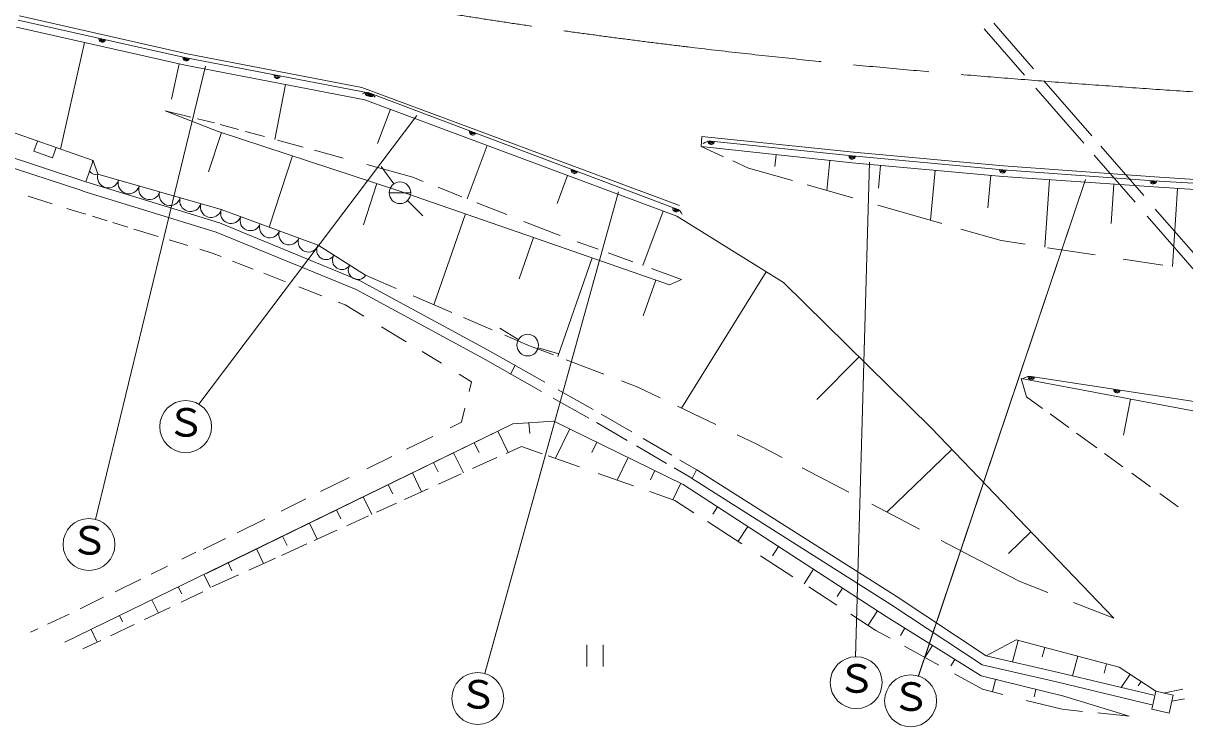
# Model space of a CAD drawing. Units: millimetres, scale not verified. Extents: x 40000 to 680000, y 20000 to 380000.
# Drawn here: x 372295 to 426006, y 251691 to 284201 of the extents above; entities that cross this region are included whole.
import ezdxf
from ezdxf.enums import TextEntityAlignment as Align

# ---------------------------------------------------------------- set-up
doc = ezdxf.new("R2010")
doc.units = ezdxf.units.MM
doc.header["$LTSCALE"] = 1000
doc.linetypes.add('CHAIN', pattern=[18.5, 12, -1.5, 3.5, -1.5])
for name, color, linetype, lineweight in [('M-BGD', 7, 'Continuous', 13), ('M-BMK', 2, 'CHAIN', 13), ('M-STR-HTXT', 7, 'Continuous', 13)]:
    doc.layers.add(name, color=color, linetype=linetype, lineweight=lineweight)
doc.styles.add('ＭＳ ゴシック', font='')
doc.styles.get('ＭＳ ゴシック').set_extended_font_data('MS Gothic')

msp = doc.modelspace()

# ---------------------------------------------------------------- linework, layer by layer
at = {"layer": 'M-BGD'}
for p, q in [((372063, 284337), (379830, 282607)), ((372063, 284337), (379830, 282607)), ((372128, 284546), (379868, 282780)), ((419005, 282096), (417173, 284200)), ((371990, 284016), (379781, 282260)), ((371990, 284016), (379781, 282260)), ((418592, 281809), (416735, 283942)), ((374023, 278384), (375132, 283308)), ((374023, 278384), (375132, 283308)), ((379830, 282607), (388246, 280989)), ((379830, 282607), (388246, 280989)), ((379868, 282780), (387959, 281239)), ((379144, 280691), (379511, 282321)), ((379144, 280691), (379511, 282321)), ((379781, 282260), (388089, 280668)), ((379781, 282260), (388089, 280668)), ((421706, 278994), (419491, 281538)), ((383934, 278834), (384420, 281371)), ((383934, 278834), (384420, 281371)), ((387959, 281239), (402638, 275785)), ((388373, 280958), (402489, 275631)), ((388373, 280958), (402489, 275631)), ((421341, 278652), (419116, 281207)), ((366946, 280857), (375533, 277856)), ((366946, 280857), (375533, 277856)), ((388089, 280668), (402513, 275291)), ((388089, 280668), (402513, 275291)), ((381303, 279197), (378865, 280161)), ((381303, 279197), (378865, 280161)), ((380046, 279867), (378865, 280161)), ((388684, 278644), (389274, 280226)), ((388684, 278644), (389274, 280226)), ((375186, 276877), (367630, 279350)), ((375186, 276877), (367630, 279350)), ((381136, 279595), (380348, 279791)), ((382248, 279296), (381398, 279529)), ((375046, 276450), (367483, 278925)), ((375046, 276450), (367483, 278925)), ((380862, 277328), (381457, 279147)), ((380862, 277328), (381457, 279147)), ((389660, 276461), (381303, 279197)), ((389660, 276461), (381303, 279197)), ((383447, 278967), (382579, 279205)), ((385247, 278474), (384050, 278802)), ((403643, 278499), (403678, 278967)), ((403678, 278967), (410688, 278244)), ((372792, 278284), (372957, 278756)), ((372792, 278284), (372957, 278756)), ((373650, 277984), (372792, 278284)), ((373650, 277984), (372792, 278284)), ((373650, 277984), (373815, 278456)), ((373650, 277984), (373815, 278456)), ((387084, 277969), (385758, 278333)), ((392829, 276084), (393751, 278557)), ((392829, 276084), (393751, 278557)), ((410621, 277747), (403643, 278499)), ((410621, 277747), (403643, 278499)), ((404679, 278032), (403643, 278499)), ((404106, 278747), (410630, 278068)), ((404106, 278747), (410630, 278068)), ((410688, 278244), (417630, 277606)), ((424108, 276234), (422121, 278517)), ((375186, 276877), (375533, 277856)), ((375186, 276877), (375533, 277856)), ((375533, 277856), (375751, 277226)), ((375533, 277856), (375751, 277226)), ((383668, 274773), (384747, 278069)), ((383668, 274773), (384747, 278069)), ((405835, 277511), (405104, 277841)), ((407050, 277581), (407109, 278126)), ((407050, 277581), (407109, 278126)), ((409449, 276473), (409598, 277857)), ((409449, 276473), (409598, 277857)), ((417601, 277124), (410621, 277747)), ((417601, 277124), (410621, 277747)), ((410630, 278068), (417588, 277429)), ((410630, 278068), (417588, 277429)), ((423707, 275933), (421817, 278104)), ((375751, 277226), (381455, 275587)), ((375751, 277226), (381455, 275587)), ((390315, 277083), (388179, 277669)), ((389426, 276774), (388846, 277588)), ((389426, 276774), (388846, 277588)), ((396982, 275865), (397468, 277171)), ((396982, 275865), (397468, 277171)), ((407860, 276929), (405835, 277511)), ((411848, 276577), (411942, 277629)), ((411848, 276577), (411942, 277629)), ((414252, 275094), (414458, 277405)), ((414252, 275094), (414458, 277405)), ((416898, 275667), (417032, 277175)), ((416898, 275667), (417032, 277175)), ((417588, 277429), (424554, 276923)), ((417588, 277429), (424554, 276923)), ((417630, 277606), (424606, 277098)), ((375186, 276877), (381364, 274974)), ((375186, 276877), (381364, 274974)), ((388026, 274879), (388652, 276791)), ((388026, 274879), (388652, 276791)), ((390794, 276893), (390315, 277083)), ((392582, 276182), (391478, 276621)), ((410655, 276127), (408541, 276734)), ((424572, 276634), (417601, 277124)), ((424572, 276634), (417601, 277124)), ((419532, 273849), (419752, 276973)), ((419532, 273849), (419752, 276973)), ((422606, 274946), (422733, 276763)), ((422606, 274946), (422733, 276763)), ((424554, 276923), (498417, 272290)), ((424554, 276923), (498417, 272290)), ((498376, 271918), (424572, 276634)), ((498376, 271918), (424572, 276634)), ((445804, 275750), (424606, 277098)), ((373632, 275858), (372522, 276206)), ((375054, 276447), (381212, 274550)), ((375054, 276447), (381212, 274550)), ((389216, 276366), (390216, 276366)), ((389216, 276366), (390216, 276366)), ((396689, 274022), (389660, 276461)), ((396689, 274022), (389660, 276461)), ((425435, 272954), (425666, 276564)), ((425435, 272954), (425666, 276564)), ((374864, 275473), (374318, 275644)), ((381455, 275587), (385931, 273941)), ((381455, 275587), (385931, 273941)), ((390068, 276011), (390773, 275302)), ((390068, 276011), (390773, 275302)), ((394661, 275356), (393270, 275909)), ((414767, 274946), (411820, 275792)), ((427421, 272428), (424645, 275617)), ((375190, 275373), (374864, 275473)), ((376176, 275070), (375493, 275280)), ((391288, 271195), (392744, 275391)), ((391288, 271195), (392744, 275391)), ((396825, 274496), (395451, 275042)), ((400951, 273009), (401888, 275523)), ((400951, 273009), (401888, 275523)), ((402513, 275291), (407444, 272226)), ((402513, 275291), (407444, 272226)), ((426870, 272299), (424269, 275288)), ((377138, 274774), (376437, 274990)), ((378532, 274346), (377410, 274691)), ((381212, 274550), (387684, 271897)), ((381212, 274550), (387684, 271897)), ((381364, 274974), (387877, 272304)), ((381364, 274974), (387877, 272304)), ((397126, 274388), (396825, 274496)), ((417520, 274155), (415658, 274690)), ((379902, 273926), (379036, 274192)), ((385931, 273941), (388126, 272558)), ((385931, 273941), (388126, 272558)), ((395227, 272393), (395889, 274300)), ((395227, 272393), (395889, 274300)), ((402180, 272113), (396689, 274022)), ((402180, 272113), (396689, 274022)), ((398878, 273756), (397905, 274107)), ((418625, 273987), (417520, 274155)), ((381035, 273578), (380460, 273754)), ((381447, 273418), (381035, 273578)), ((400483, 273177), (399340, 273589)), ((421863, 273496), (419663, 273830)), ((382930, 272841), (381977, 273212)), ((397013, 268796), (398598, 273358)), ((397013, 268796), (398598, 273358)), ((402735, 272365), (401346, 272866)), ((424997, 273020), (423154, 273300)), ((384429, 272259), (383426, 272649)), ((389536, 271950), (388126, 272558)), ((400966, 270675), (401543, 272335)), ((400966, 270675), (401543, 272335)), ((402735, 272365), (402180, 272113)), ((402735, 272365), (402180, 272113)), ((402735, 266417), (406651, 272719)), ((402735, 266417), (406651, 272719)), ((386100, 271610), (385039, 272022)), ((387684, 271897), (393550, 268717)), ((387684, 271897), (393550, 268717)), ((387877, 272304), (393764, 269112)), ((387877, 272304), (393764, 269112)), ((407444, 272226), (414286, 265501)), ((407444, 272226), (414286, 265501)), ((387185, 271189), (386854, 271318)), ((392113, 270838), (390325, 271610)), ((388038, 270671), (387185, 271189)), ((389997, 269480), (388855, 270174)), ((393985, 270031), (392654, 270605)), ((395189, 269587), (394339, 270107)), ((395189, 269587), (394339, 270107)), ((395622, 269326), (394559, 269784)), ((396408, 267618), (393764, 269112)), ((396809, 268874), (395622, 269326)), ((396099, 269197), (397069, 268927)), ((396099, 269197), (397069, 268927)), ((391630, 268487), (390738, 269029)), ((396255, 267187), (393543, 268720)), ((399142, 267986), (397396, 268650)), ((408998, 266807), (410944, 268786)), ((408998, 266807), (410944, 268786)), ((395036, 268393), (394833, 267991)), ((395036, 268393), (394833, 267991)), ((393031, 267635), (392446, 267991)), ((392915, 267178), (393031, 267635)), ((400715, 267387), (399955, 267676)), ((426794, 266213), (418441, 267786)), ((426794, 266213), (418441, 267786)), ((418693, 266936), (418441, 267786)), ((418907, 267877), (426847, 266663)), ((418907, 267877), (426847, 266663)), ((398655, 266348), (397037, 267263)), ((401752, 266889), (400715, 267387)), ((398443, 265951), (396797, 266881)), ((404326, 265653), (402553, 266505)), ((419428, 266403), (418693, 266936)), ((423180, 265163), (423495, 266834)), ((423180, 265163), (423495, 266834)), ((392558, 265763), (392721, 266408)), ((400433, 265318), (399026, 266139)), ((420648, 265518), (419780, 266148)), ((374225, 255601), (394933, 265685)), ((380765, 258780), (394933, 265685)), ((392044, 265510), (392558, 265763)), ((394722, 264367), (394243, 265349)), ((394722, 264367), (394243, 265349)), ((394933, 265685), (396830, 265815)), ((394933, 265685), (396830, 265815)), ((395715, 265237), (395681, 265736)), ((395715, 265237), (395681, 265736)), ((396830, 265815), (402815, 262889)), ((396830, 265815), (402815, 262889)), ((396901, 264097), (397565, 265456)), ((396901, 264097), (397565, 265456)), ((400221, 264920), (398802, 265748)), ((414286, 265501), (422722, 256702)), ((414286, 265501), (422722, 256702)), ((390017, 264512), (391232, 265110)), ((393373, 264361), (393151, 264816)), ((393373, 264361), (393151, 264816)), ((398587, 264361), (398822, 264841)), ((398587, 264361), (398822, 264841)), ((402283, 264239), (400959, 265011)), ((406153, 264776), (405315, 265178)), ((421941, 264580), (421004, 265260)), ((392648, 263426), (392197, 264352)), ((392648, 263426), (392197, 264352)), ((394633, 264326), (395341, 264647)), ((396298, 264310), (395341, 264647)), ((402048, 263855), (400652, 264669)), ((407388, 264132), (406153, 264776)), ((412224, 261612), (415242, 264505)), ((412224, 261612), (415242, 264505)), ((423142, 263709), (422294, 264324)), ((388189, 263611), (389337, 264176)), ((391479, 263465), (391268, 263899)), ((391479, 263465), (391268, 263899)), ((393072, 263618), (394192, 264126)), ((398023, 263701), (396562, 264217)), ((399764, 263087), (400274, 264131)), ((399764, 263087), (400274, 264131)), ((403444, 263561), (402661, 264018)), ((386048, 262556), (387361, 263203)), ((390714, 262549), (390289, 263422)), ((390714, 262549), (390289, 263422)), ((391501, 262906), (392545, 263379)), ((400516, 262822), (398885, 263398)), ((401295, 263098), (401506, 263529)), ((401295, 263098), (401506, 263529)), ((403217, 263173), (402389, 263656)), ((403426, 263571), (403226, 263167)), ((403426, 263571), (403226, 263167)), ((403444, 263561), (412666, 257720)), ((403444, 263561), (412666, 257720)), ((410472, 262525), (408313, 263650)), ((424420, 262781), (423561, 263405)), ((389381, 262447), (389171, 262877)), ((389381, 262447), (389171, 262877)), ((389931, 262194), (391024, 262689)), ((402334, 262181), (402706, 262943)), ((402334, 262181), (402706, 262943)), ((402815, 262889), (412205, 256783)), ((402815, 262889), (412205, 256783)), ((403203, 263181), (412421, 257342)), ((403203, 263181), (412421, 257342)), ((384227, 261659), (385359, 262217)), ((388415, 261506), (388020, 262316)), ((388415, 261506), (388020, 262316)), ((402428, 262148), (401272, 262556)), ((403310, 261578), (402428, 262148)), ((425696, 261856), (424849, 262471)), ((386978, 261306), (386780, 261712)), ((386978, 261306), (386780, 261712)), ((388627, 261602), (389558, 262024)), ((404181, 261513), (404404, 261856)), ((404181, 261513), (404404, 261856)), ((413746, 260820), (411536, 261971)), ((382185, 260653), (383472, 261287)), ((385893, 260362), (385532, 261103)), ((385893, 260362), (385532, 261103)), ((387256, 260981), (388256, 261434)), ((405531, 260145), (403939, 261173)), ((385748, 260297), (386795, 260771)), ((405348, 260264), (405795, 260951)), ((405348, 260264), (405795, 260951)), ((417848, 259701), (418890, 260699)), ((417848, 259701), (418890, 260699)), ((380618, 259881), (381652, 260391)), ((384232, 259609), (385406, 260141)), ((384493, 260064), (384283, 260495)), ((384493, 260064), (384283, 260495)), ((406937, 259597), (407217, 260027)), ((406937, 259597), (407217, 260027)), ((418344, 258424), (414740, 260302)), ((380271, 259759), (379629, 259435)), ((382730, 258928), (383954, 259483)), ((383403, 259233), (383075, 259906)), ((383403, 259233), (383075, 259906)), ((407889, 258623), (406383, 259595)), ((378973, 259116), (378207, 258742)), ((381948, 258903), (381769, 259269)), ((381948, 258903), (381769, 259269)), ((408404, 258291), (408844, 258969)), ((408404, 258291), (408844, 258969)), ((377732, 258511), (376544, 257932)), ((380950, 258120), (380652, 258731)), ((381017, 258151), (382249, 258710)), ((419676, 257900), (418344, 258424)), ((379623, 257829), (379465, 258153)), ((380311, 257789), (380598, 257925)), ((409916, 257315), (408619, 258152)), ((409930, 257714), (410181, 258100)), ((409930, 257714), (410181, 258100)), ((376014, 257674), (374932, 257147)), ((378544, 256941), (378243, 257558)), ((379603, 257453), (380311, 257789)), ((412421, 257342), (416635, 254553)), ((412421, 257342), (416635, 254553)), ((412666, 257720), (416816, 254974)), ((412666, 257720), (416816, 254974)), ((422722, 256702), (420860, 257434)), ((374425, 256900), (373410, 256424)), ((376890, 256541), (376749, 256830)), ((377897, 256642), (379089, 257208)), ((411727, 256146), (410569, 256894)), ((411361, 256382), (411795, 257050)), ((411361, 256382), (411795, 257050)), ((412205, 256783), (416593, 254042)), ((412205, 256783), (416593, 254042)), ((372973, 256219), (372629, 256057)), ((376327, 255896), (377425, 256418)), ((412855, 255915), (413062, 256248)), ((412855, 255915), (413062, 256248)), ((375049, 255294), (375878, 255683)), ((375706, 255636), (375436, 256190)), ((412389, 255779), (411727, 256146)), ((416816, 254974), (418213, 255704)), ((416816, 254974), (418213, 255704)), ((418036, 254692), (418296, 255682)), ((418036, 254692), (418296, 255682)), ((418213, 255704), (422977, 254451)), ((418213, 255704), (422977, 254451)), ((398358, 254474), (398358, 255474)), ((398358, 254474), (398358, 255474)), ((399108, 255474), (399108, 254474)), ((399108, 255474), (399108, 254474)), ((414639, 254533), (413040, 255418)), ((413991, 254892), (414340, 255450)), ((413991, 254892), (414340, 255450)), ((419415, 254922), (419530, 255358)), ((419415, 254922), (419530, 255358)), ((415191, 254503), (415378, 254801)), ((415191, 254503), (415378, 254801)), ((416816, 254974), (420171, 254198)), ((416816, 254974), (420171, 254198)), ((420815, 254045), (421055, 254957)), ((420815, 254045), (421055, 254957)), ((422272, 254160), (422389, 254606)), ((422272, 254160), (422389, 254606)), ((416646, 253421), (415353, 254137)), ((416635, 254553), (420068, 253760)), ((416635, 254553), (420068, 253760)), ((420171, 254198), (424583, 253148)), ((420171, 254198), (424583, 253148)), ((422977, 254451), (424667, 253328)), ((422977, 254451), (424667, 253328)), ((423067, 253509), (423474, 254121)), ((423067, 253509), (423474, 254121)), ((416593, 254042), (420409, 253097)), ((416593, 254042), (420409, 253097)), ((417115, 253303), (417257, 253878)), ((417115, 253303), (417257, 253878)), ((420068, 253760), (424479, 252710)), ((420068, 253760), (424479, 252710)), ((423859, 253589), (423986, 253780)), ((423859, 253589), (423986, 253780)), ((417586, 253185), (416646, 253421)), ((419041, 253074), (419125, 253415)), ((419041, 253074), (419125, 253415)), ((420409, 253097), (423439, 252187)), ((420409, 253097), (423439, 252187)), ((424667, 253328), (424479, 252500)), ((424667, 253328), (424479, 252500)), ((425477, 253143), (424667, 253328)), ((425477, 253143), (424667, 253328)), ((425013, 253249), (425914, 253431)), ((425289, 252316), (425477, 253143)), ((425289, 252316), (425477, 253143)), ((425416, 252871), (425990, 252987)), ((420331, 252498), (418680, 252911)), ((421280, 252403), (420331, 252498)), ((424479, 252500), (425289, 252316)), ((424479, 252500), (425289, 252316)), ((423439, 252187), (421991, 252332))]:
    msp.add_line(p, q, dxfattribs=at)
for centre in [(389716, 276366), (389716, 276366), (395622, 269326), (395622, 269326)]:
    msp.add_circle(centre, 500, dxfattribs=at)
for centre, radius, start, end in [((375947, 283472), 150, 167.4452, 347.4452), ((375947, 283472), 150, 167.4452, 347.4452), ((375947, 283472), 100, 167.4452, 347.4452), ((375947, 283472), 100, 167.4452, 347.4452), ((375947, 283472), 50, 167.4452, 347.4452), ((375947, 283472), 50, 167.4452, 347.4452), ((379830, 282607), 150, 167.4452, 349.1201), ((379830, 282607), 150, 167.4452, 349.1201), ((379830, 282607), 100, 167.4452, 349.1201), ((379830, 282607), 100, 167.4452, 349.1201), ((379830, 282607), 50, 167.4452, 349.1201), ((379830, 282607), 50, 167.4452, 349.1201), ((384038, 281798), 150, 169.1201, 349.1201), ((384038, 281798), 150, 169.1201, 349.1201), ((384038, 281798), 100, 169.1201, 349.1201), ((384038, 281798), 100, 169.1201, 349.1201), ((384038, 281798), 50, 169.1201, 349.1201), ((384038, 281798), 50, 169.1201, 349.1201), ((388196, 280491), 500, 69.3224, 114.3224), ((388196, 280491), 500, 69.3224, 114.3224), ((388246, 280989), 150, 169.1201, 349.1201), ((388246, 280989), 150, 169.1201, 349.1201), ((388246, 280989), 100, 169.1201, 349.1201), ((388246, 280989), 100, 169.1201, 349.1201), ((388246, 280989), 50, 169.1201, 349.1201), ((388246, 280989), 50, 169.1201, 349.1201), ((388373, 280958), 150, 159.3224, 339.3224), ((388373, 280958), 150, 159.3224, 339.3224), ((388152, 280498), 500, 34.1201, 79.1201), ((388152, 280498), 500, 34.1201, 79.1201), ((388373, 280958), 100, 159.3224, 339.3224), ((388373, 280958), 100, 159.3224, 339.3224), ((388373, 280958), 50, 159.3224, 339.3224), ((388373, 280958), 50, 159.3224, 339.3224), ((393078, 279182), 150, 159.3224, 339.3224), ((393078, 279182), 150, 159.3224, 339.3224), ((393078, 279182), 100, 159.3224, 339.3224), ((393078, 279182), 100, 159.3224, 339.3224), ((393078, 279182), 50, 159.3224, 339.3224), ((393078, 279182), 50, 159.3224, 339.3224), ((404054, 278249), 500, 84.0661, 129.066), ((404054, 278249), 500, 84.0661, 129.066), ((404106, 278747), 150, 174.066, 354.0661), ((404106, 278747), 150, 174.066, 354.0661), ((404106, 278747), 100, 174.066, 354.0661), ((404106, 278747), 100, 174.066, 354.0661), ((404106, 278747), 50, 174.066, 354.0661), ((404106, 278747), 50, 174.066, 354.0661), ((375642, 277541), 333, 109.0773, 118.4362), ((375642, 277541), 333, 109.0773, 118.4362), ((410630, 278068), 150, 174.066, 354.7505), ((410630, 278068), 150, 174.066, 354.7505), ((410630, 278068), 100, 174.066, 354.7505), ((410630, 278068), 100, 174.066, 354.7505), ((410630, 278068), 50, 174.066, 354.7505), ((410630, 278068), 50, 174.066, 354.7505), ((375642, 277541), 333, 215.1083, 289.0773), ((375642, 277541), 333, 215.1083, 289.0773), ((376226, 277089), 495, 163.9672, 343.9672), ((376226, 277089), 495, 163.9672, 343.9672), ((397784, 277406), 150, 159.3224, 339.3224), ((397784, 277406), 150, 159.3224, 339.3224), ((397784, 277406), 100, 159.3224, 339.3224), ((397784, 277406), 100, 159.3224, 339.3224), ((397784, 277406), 50, 159.3224, 339.3224), ((397784, 277406), 50, 159.3224, 339.3224), ((417588, 277429), 150, 174.7505, 355.8473), ((417588, 277429), 150, 174.7505, 355.8473), ((417588, 277429), 100, 174.7505, 355.8473), ((417588, 277429), 100, 174.7505, 355.8473), ((417588, 277429), 50, 174.7505, 355.8473), ((417588, 277429), 50, 174.7505, 355.8473), ((377177, 276816), 495, 163.9672, 343.9672), ((377177, 276816), 495, 163.9672, 343.9672), ((378127, 276543), 495, 163.9672, 343.9672), ((378127, 276543), 495, 163.9672, 343.9672), ((424554, 276923), 150, 175.8473, 356.4104), ((424554, 276923), 150, 175.8473, 356.4104), ((424554, 276923), 100, 175.8473, 356.4104), ((424554, 276923), 100, 175.8473, 356.4104), ((424554, 276923), 50, 175.8473, 356.4104), ((424554, 276923), 50, 175.8473, 356.4104), ((379078, 276270), 495, 163.9672, 343.9672), ((379078, 276270), 495, 163.9672, 343.9672), ((380029, 275996), 495, 163.9672, 343.9672), ((380029, 275996), 495, 163.9672, 343.9672), ((380980, 275723), 495, 163.9672, 343.9672), ((380980, 275723), 495, 163.9672, 343.9672), ((381903, 275422), 477, 159.8076, 339.8076), ((381903, 275422), 477, 159.8076, 339.8076), ((402489, 275631), 150, 159.3224, 339.3224), ((402489, 275631), 150, 159.3224, 339.3224), ((402489, 275631), 100, 159.3224, 339.3224), ((402489, 275631), 100, 159.3224, 339.3224), ((402489, 275631), 50, 159.3224, 339.3224), ((402489, 275631), 50, 159.3224, 339.3224), ((402312, 275163), 500, 24.3224, 69.3224), ((402312, 275163), 500, 24.3224, 69.3224), ((382798, 275093), 477, 159.8076, 339.8076), ((382798, 275093), 477, 159.8076, 339.8076), ((383693, 274764), 477, 159.8076, 339.8076), ((383693, 274764), 477, 159.8076, 339.8076), ((384588, 274434), 477, 159.8076, 339.8076), ((384588, 274434), 477, 159.8076, 339.8076), ((385483, 274105), 477, 159.8076, 339.8076), ((385483, 274105), 477, 159.8076, 339.8076), ((386297, 273710), 432, 147.7956, 327.7956), ((386297, 273710), 432, 147.7956, 327.7956), ((387028, 273249), 432, 147.7956, 327.7956), ((387028, 273249), 432, 147.7956, 327.7956), ((387760, 272788), 432, 147.7956, 327.7956), ((387760, 272788), 432, 147.7956, 327.7956), ((418831, 267383), 500, 81.3103, 126.3103), ((418831, 267383), 500, 81.3103, 126.3103), ((418907, 267877), 150, 171.3103, 351.3103), ((418907, 267877), 150, 171.3103, 351.3103), ((418907, 267877), 100, 171.3103, 351.3103), ((418907, 267877), 100, 171.3103, 351.3103), ((418907, 267877), 50, 171.3103, 351.3103), ((418907, 267877), 50, 171.3103, 351.3103), ((422877, 267270), 150, 171.3103, 351.3103), ((422877, 267270), 150, 171.3103, 351.3103), ((422877, 267270), 100, 171.3103, 351.3103), ((422877, 267270), 100, 171.3103, 351.3103), ((422877, 267270), 50, 171.3103, 351.3103), ((422877, 267270), 50, 171.3103, 351.3103)]:
    msp.add_arc(centre, radius, start, end, dxfattribs=at)
at = {"layer": 'M-BMK'}
msp.add_open_spline([(361158, 291679), (362047, 291419), (362936, 291159), (363827, 290906), (364709, 290655), (365594, 290411), (366479, 290171), (367365, 289931), (368251, 289694), (369139, 289463), (369838, 289281), (370537, 289102), (371238, 288926), (371938, 288751), (372639, 288578), (373341, 288408), (374043, 288238), (374745, 288071), (375449, 287907), (379830, 286887), (384240, 285986), (388672, 285209), (395236, 284059), (401847, 283182), (408476, 282501), (415116, 281819), (421774, 281333), (428434, 280894), (435087, 280456), (441742, 280065), (448396, 279649), (451353, 279465), (454311, 279275), (457269, 279100), (457598, 279080), (457927, 279061), (458255, 279037), (458375, 279029), (458496, 279020), (458616, 279010)], degree=3, knots=[0, 0, 0, 0, 1, 1, 1, 2, 2, 2, 3, 3, 3, 4, 4, 4, 5, 5, 5, 6, 6, 6, 7, 7, 7, 8, 8, 8, 9, 9, 9, 10, 10, 10, 11, 11, 11, 12, 12, 12, 13, 13, 13, 13], dxfattribs=at)
at = {"layer": 'M-STR-HTXT'}
for p, q in [((380716, 282215), (375633, 261276)), ((390492, 279942), (380420, 266593)), ((411432, 277782), (410775, 254906)), ((411432, 277782), (410776, 254928)), ((421422, 276976), (413686, 254010)), ((421422, 276976), (413694, 254034)), ((399821, 276411), (393636, 254152)), ((399821, 276411), (393651, 254206))]:
    msp.add_line(p, q, dxfattribs=at)
for centre in [(379806, 265562), (375335, 260113), (410814, 253729), (393315, 252996), (413329, 252891)]:
    msp.add_circle(centre, 1200, dxfattribs=at)

# ---------------------------------------------------------------- texts
at = {"layer": 'M-STR-HTXT', "style": 'ＭＳ ゴシック'}
for p in [(378916, 264701), (374445, 259252), (409924, 252868), (392425, 252135), (412439, 252030)]:
    msp.add_text('Ｓ', height=1320, dxfattribs=at).set_placement(p, align=Align.BOTTOM_LEFT)

doc.saveas('drawing.dxf')
